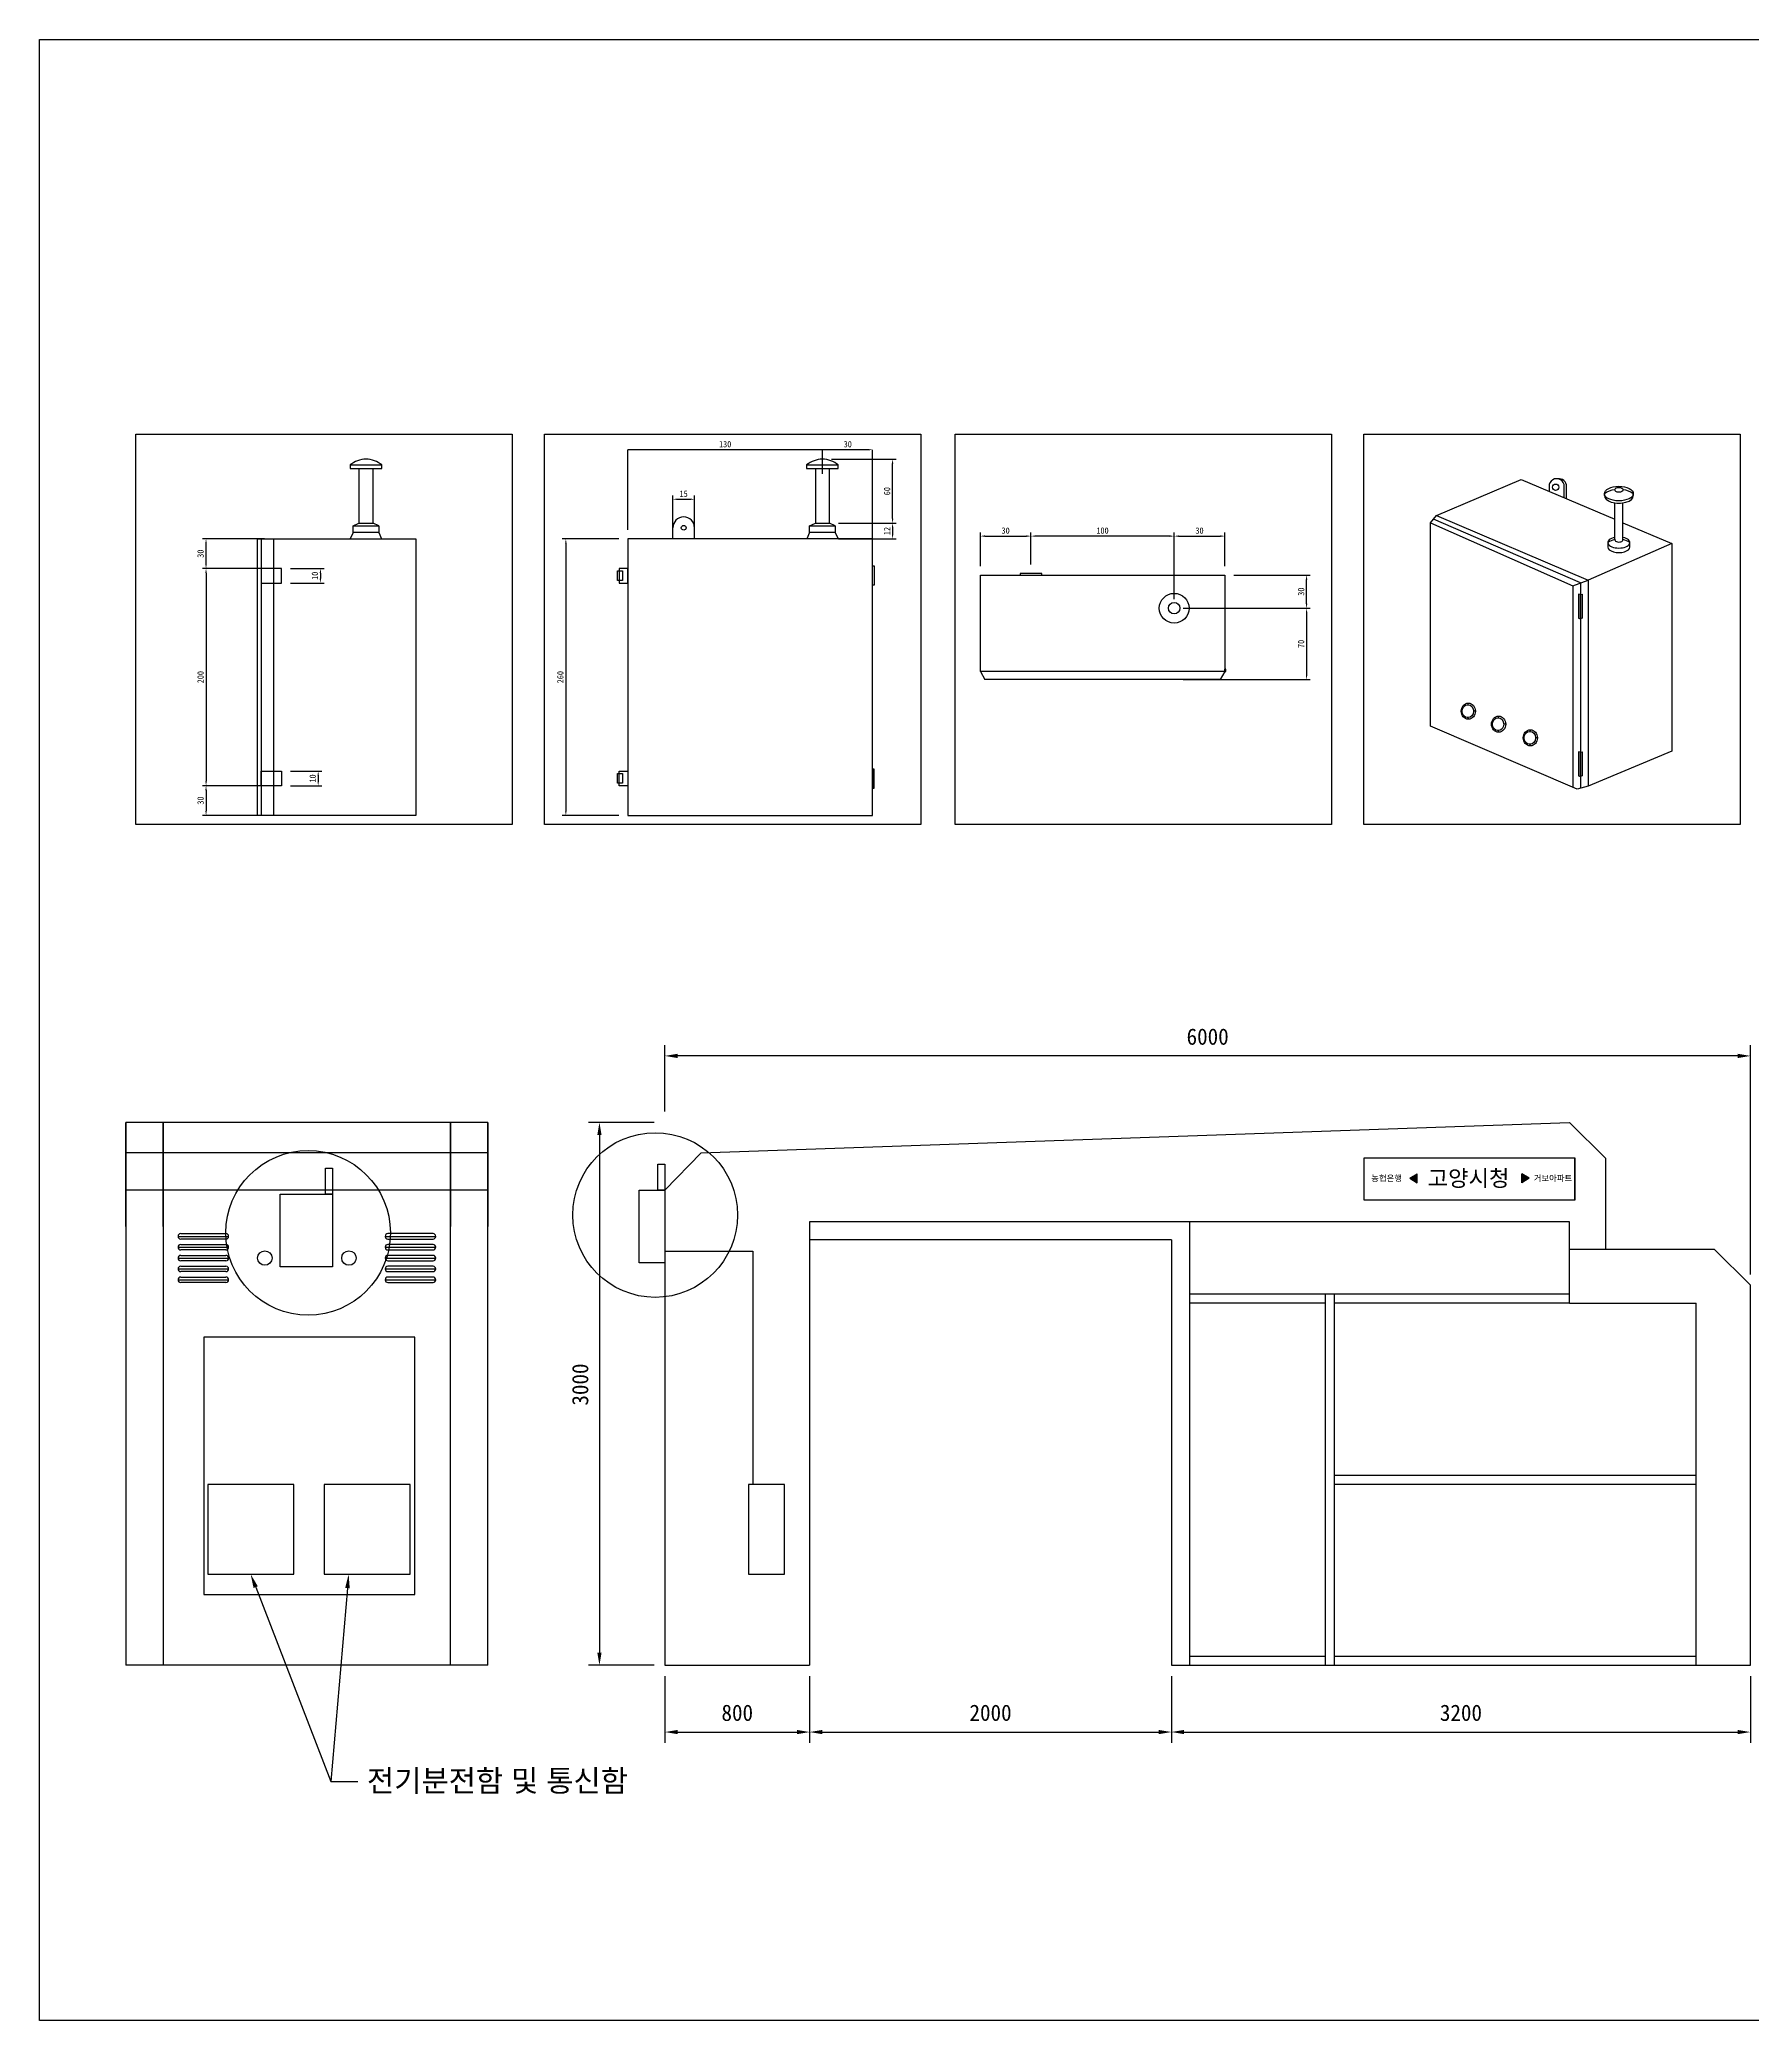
# Model space of a CAD drawing. Header units: millimetres. Extents: x -6 to 705, y -10 to 538.
# Drawn here: x -6 to 468, y -10 to 538 of the extents above; entities that cross this region are included whole.
import ezdxf
from ezdxf import colors
from ezdxf.entities.mleader import LeaderData, LeaderLine
from ezdxf.math import Vec2, Vec3

# ---------------------------------------------------------------- set-up
doc = ezdxf.new("R2010")
doc.units = ezdxf.units.MM
doc.linetypes.add('HIDDEN', pattern=[9.525, 6.35, -3.175])
doc.layers.add('BORD', color=7, linetype='Continuous')
doc.styles.get("Standard").update_dxf_attribs({"font": 'GulimChe.ttf'})
doc.styles.add('STYL01', font='GulimChe.ttf')
doc.styles.add('style1', font='Gulim.ttf')

msp = doc.modelspace()

# ---------------------------------------------------------------- hatches: boundary and pattern name
h = msp.add_hatch(color=252)
h.dxf.hatch_style = 1
h.set_gradient(color1=(0, 0, 255), color2=(255, 255, 0), tint=1, name='CYLINDER')
h.paths.add_polyline_path([(375.1, 224.25), (373.11, 223.01), (375.1, 221.77)])
h = msp.add_hatch(color=252)
h.dxf.hatch_style = 1
h.set_gradient(color1=(0, 0, 255), color2=(255, 255, 0), tint=1, name='CYLINDER')
h.paths.add_polyline_path([(404.03, 221.77), (406.02, 223.01), (404.03, 224.25)])

# ---------------------------------------------------------------- linework, layer by layer
at = {"color": 252}
for p, q in [((167.19, 241.47), (167.19, 259.83)), ((467.19, 196.47), (467.19, 259.83)), ((463.69, 256.83), (170.69, 256.83)), ((18.25, 237.15), (18.25, 238.47)), ((18.25, 238.47), (18.25, 165.61)), ((18.25, 209.72), (18.25, 238.47)), ((118.25, 238.47), (18.25, 238.47)), ((28.55, 209.72), (28.55, 238.47)), ((28.55, 238.47), (28.55, 165.94)), ((107.95, 88.47), (107.95, 238.47)), ((107.95, 238.47), (107.95, 209.72)), ((118.25, 238.47), (118.25, 209.72)), ((118.25, 88.47), (118.25, 238.47)), ((164.19, 238.47), (146.1, 238.47)), ((177.19, 230.09), (417.19, 238.47)), ((427.19, 228.47), (417.19, 238.47)), ((118.25, 230.09), (18.25, 230.09)), ((149.1, 234.97), (149.1, 91.97)), ((167.19, 219.74), (177.19, 230.09)), ((418.69, 217.01), (418.69, 228.47)), ((427.19, 203.47), (427.19, 228.47)), ((118.25, 219.74), (18.25, 219.74)), ((167.19, 219.74), (167.19, 88.47)), ((373.11, 223.01), (375.1, 224.25)), ((373.11, 223.01), (375.1, 221.77)), ((375.1, 221.77), (375.1, 224.25)), ((404.03, 221.77), (404.03, 224.25)), ((406.02, 223.01), (404.03, 224.25)), ((406.02, 223.01), (404.03, 221.77)), ((417.19, 210.97), (207.19, 210.97)), ((207.19, 210.97), (207.19, 88.47)), ((307.19, 210.97), (207.19, 210.97)), ((312.19, 210.97), (312.19, 88.47)), ((417.19, 188.47), (417.19, 210.97)), ((32.63, 206.97), (46.63, 206.97)), ((32.63, 203.97), (46.63, 203.97)), ((33.38, 207.72), (45.88, 207.72)), ((45.88, 206.22), (33.38, 206.22)), ((33.38, 204.72), (45.88, 204.72)), ((45.88, 203.22), (33.38, 203.22)), ((89.87, 206.97), (103.87, 206.97)), ((89.87, 203.97), (103.87, 203.97)), ((103.12, 207.72), (90.62, 207.72)), ((90.62, 206.22), (103.12, 206.22)), ((103.12, 204.72), (90.62, 204.72)), ((90.62, 203.22), (103.12, 203.22)), ((167.19, 202.91), (191.45, 202.91)), ((191.45, 202.91), (191.45, 138.41)), ((307.19, 205.97), (207.19, 205.97)), ((307.19, 205.97), (307.19, 88.47)), ((417.19, 203.47), (457.19, 203.47)), ((457.19, 203.47), (467.19, 193.47)), ((32.63, 200.97), (46.63, 200.97)), ((32.63, 197.97), (46.63, 197.97)), ((33.38, 201.72), (45.88, 201.72)), ((45.88, 200.22), (33.38, 200.22)), ((33.38, 198.72), (45.88, 198.72)), ((45.88, 197.22), (33.38, 197.22)), ((89.87, 200.97), (103.87, 200.97)), ((89.87, 197.97), (103.87, 197.97)), ((103.12, 201.72), (90.62, 201.72)), ((90.62, 200.22), (103.12, 200.22)), ((103.12, 198.72), (90.62, 198.72)), ((90.62, 197.22), (103.12, 197.22)), ((32.63, 194.97), (46.63, 194.97)), ((33.38, 195.72), (45.88, 195.72)), ((45.88, 194.22), (33.38, 194.22)), ((89.87, 194.97), (103.87, 194.97)), ((103.12, 195.72), (90.62, 195.72)), ((90.62, 194.22), (103.12, 194.22)), ((467.19, 88.47), (467.19, 193.47)), ((417.19, 190.97), (312.19, 190.97)), ((349.69, 188.47), (312.19, 188.47)), ((349.69, 190.97), (349.69, 88.47)), ((352.19, 190.97), (352.19, 88.47)), ((417.19, 188.47), (352.19, 188.47)), ((417.19, 188.47), (452.19, 188.47)), ((452.19, 88.47), (452.19, 188.47)), ((18.25, 165.61), (18.25, 88.47)), ((28.55, 165.94), (28.55, 88.47)), ((352.19, 140.97), (452.19, 140.97)), ((352.19, 138.47), (452.19, 138.47)), ((118.25, 88.47), (18.25, 88.47)), ((164.19, 88.47), (146.1, 88.47)), ((167.19, 88.47), (207.19, 88.47)), ((307.19, 88.47), (467.19, 88.47)), ((312.19, 90.97), (349.69, 90.97)), ((352.19, 90.97), (452.19, 90.97)), ((167.19, 85.47), (167.19, 67.02)), ((207.19, 85.47), (207.19, 67.02)), ((207.19, 85.47), (207.19, 67.02)), ((307.19, 85.47), (307.19, 67.02)), ((307.19, 85.47), (307.19, 67.02)), ((467.19, 85.47), (467.19, 67.02)), ((170.69, 70.02), (203.69, 70.02)), ((210.69, 70.02), (303.69, 70.02)), ((310.69, 70.02), (463.69, 70.02))]:
    msp.add_line(p, q, dxfattribs=at)
at = {"color": 7}
msp.add_lwpolyline([(705.24, -9.64), (-5.62, -9.64), (-5.62, 537.62), (705.24, 537.62)], close=True, dxfattribs=at)
for points in [[(360.35, 428.57), (464.34, 428.57), (464.34, 320.77), (360.35, 320.77)], [(75.32, 218.62), (73.39, 218.62), (73.39, 225.77), (75.32, 225.77)], [(167.19, 219.74), (165.26, 219.74), (165.26, 226.9), (167.19, 226.9)], [(160.05, 219.74), (167.19, 219.74), (167.19, 199.68), (160.05, 199.68)], [(60.87, 218.62), (75.32, 218.62), (75.32, 198.56), (60.87, 198.56)]]:
    msp.add_lwpolyline(points, close=True)
at = {"color": 252}
for points in [[(360.44, 228.63), (418.69, 228.63), (418.69, 217.01), (360.44, 217.01)], [(39.73, 108.05), (98.08, 108.05), (98.08, 179.15), (39.73, 179.15)]]:
    msp.add_lwpolyline(points, close=True, dxfattribs=at)
at = {"color": 252, "linetype": 'HIDDEN', "ltscale": 5}
for points in [[(40.83, 113.64), (64.6, 113.64), (64.6, 138.41), (40.83, 138.41)], [(73.05, 113.64), (96.82, 113.64), (96.82, 138.41), (73.05, 138.41)], [(190.31, 113.64), (200.29, 113.64), (200.29, 138.41), (190.31, 138.41)]]:
    msp.add_lwpolyline(points, close=True, dxfattribs=at)
at = {"color": 1}
for centre in [(164.51, 212.87), (68.58, 207.93)]:
    msp.add_circle(centre, 22.75, dxfattribs=at)
at = {"color": 252}
for centre in [(56.63, 200.97), (79.87, 200.97)]:
    msp.add_circle(centre, 2, dxfattribs=at)
for centre, start, end in [((33.38, 206.97), 90, 270), ((33.38, 203.97), 90, 270), ((45.88, 206.97), 270, 90), ((45.88, 203.97), 270, 90), ((90.62, 206.97), 90, 270), ((90.62, 203.97), 90, 270), ((103.12, 206.97), 270, 90), ((103.12, 203.97), 270, 90), ((33.38, 200.97), 90, 270), ((33.38, 197.97), 90, 270), ((45.88, 200.97), 270, 90), ((45.88, 197.97), 270, 90), ((90.62, 200.97), 90, 270), ((90.62, 197.97), 90, 270), ((103.12, 200.97), 270, 90), ((103.12, 197.97), 270, 90), ((33.38, 194.97), 90, 270), ((45.88, 194.97), 270, 90), ((90.62, 194.97), 90, 270), ((103.12, 194.97), 270, 90)]:
    msp.add_arc(centre, 0.75, start, end, dxfattribs=at)
for points in [[(170.69, 257.41), (170.69, 256.24), (167.19, 256.83)], [(463.69, 257.41), (463.69, 256.24), (467.19, 256.83)], [(148.52, 234.97), (149.69, 234.97), (149.1, 238.47)], [(148.52, 91.97), (149.69, 91.97), (149.1, 88.47)], [(170.69, 70.6), (170.69, 69.44), (167.19, 70.02)], [(203.69, 70.6), (203.69, 69.44), (207.19, 70.02)], [(210.69, 70.6), (210.69, 69.44), (207.19, 70.02)], [(303.69, 70.6), (303.69, 69.44), (307.19, 70.02)], [(310.69, 70.6), (310.69, 69.44), (307.19, 70.02)], [(463.69, 70.6), (463.69, 69.44), (467.19, 70.02)]]:
    msp.add_solid(points, dxfattribs=at)
at = {"layer": 'BORD', "color": 1}
for p, q in [((156.98, 402.19), (156.98, 424.31)), ((210.72, 424.31), (156.98, 424.31)), ((223.33, 424.31), (210.72, 424.31)), ((210.72, 417.63), (210.72, 424.31)), ((213.22, 421.71), (231.12, 421.71)), ((169.38, 402.19), (169.38, 411.63)), ((170.63, 410.63), (174.13, 410.63)), ((175.38, 402.19), (175.38, 411.63)), ((56.55, 399.69), (39.38, 399.69)), ((154.48, 399.69), (138.82, 399.69)), ((215.16, 404.02), (231.12, 404.02)), ((215.16, 399.69), (231.12, 399.69)), ((230.12, 402.77), (230.12, 400.94)), ((254.37, 392.17), (254.37, 401.44)), ((255.62, 400.44), (267.1, 400.44)), ((268.35, 392.64), (268.35, 401.44)), ((268.35, 392.64), (268.35, 401.44)), ((306.69, 400.44), (269.6, 400.44)), ((307.94, 383.02), (307.94, 401.44)), ((307.94, 383.02), (307.94, 401.44)), ((309.19, 400.44), (320.72, 400.44)), ((321.97, 392.17), (321.97, 401.44)), ((40.38, 392.74), (40.38, 398.44)), ((139.82, 398.44), (139.82, 324.53)), ((52.06, 391.49), (39.38, 391.49)), ((55.94, 391.49), (39.38, 391.49)), ((40.38, 390.24), (40.38, 332.73)), ((63.75, 391.49), (72.98, 391.49)), ((71.98, 390.24), (71.98, 388.73)), ((324.47, 389.67), (345.54, 389.67)), ((63.75, 387.48), (72.98, 387.48)), ((344.54, 381.77), (344.54, 388.42)), ((310.44, 380.52), (345.54, 380.52)), ((310.44, 380.52), (345.54, 380.52)), ((344.54, 379.27), (344.54, 362.06)), ((310.44, 360.81), (345.54, 360.81)), ((63.75, 335.49), (72.37, 335.49)), ((71.37, 334.24), (71.37, 332.73)), ((52.06, 331.48), (39.38, 331.48)), ((55.94, 331.48), (39.38, 331.48)), ((40.38, 330.23), (40.38, 324.53)), ((63.75, 331.48), (72.37, 331.48)), ((55.94, 323.28), (39.38, 323.28)), ((154.48, 323.28), (138.82, 323.28))]:
    msp.add_line(p, q, dxfattribs=at)
at = {"layer": 'BORD'}
for p, q in [((380.46, 406.1), (403.82, 416.08)), ((403.82, 416.08), (429.69, 405.09)), ((426.85, 411.66), (426.85, 412.27)), ((434.82, 411.58), (434.82, 412.19)), ((378.8, 404.15), (380.46, 406.1)), ((420.2, 387.51), (379.63, 405.12)), ((380.46, 406.1), (422.31, 388.26)), ((429.69, 399.57), (429.69, 409.64)), ((431.97, 399.48), (431.97, 409.64)), ((55.63, 399.69), (55.63, 323.28)), ((59.05, 399.69), (59.05, 323.28)), ((81.01, 401.48), (80.24, 399.69)), ((81.01, 403.25), (82.64, 404.02)), ((88.14, 403.25), (86.52, 404.02)), ((88.14, 401.48), (88.91, 399.69)), ((169.38, 399.69), (169.38, 402.75)), ((175.38, 399.69), (175.38, 402.75)), ((207.15, 401.48), (206.38, 399.69)), ((207.15, 403.25), (208.78, 404.02)), ((214.28, 403.25), (212.66, 404.02)), ((214.28, 401.48), (215.05, 399.69)), ((378.8, 347.94), (378.8, 404.15)), ((378.8, 404.15), (418.09, 386.75)), ((431.97, 404.12), (445.45, 398.39)), ((445.45, 398.39), (422.31, 388.26)), ((427.78, 398.66), (427.78, 397.42)), ((433.87, 397.42), (433.87, 398.65)), ((445.45, 398.39), (445.45, 341.02)), ((254.37, 389.67), (321.97, 389.67)), ((254.37, 363.06), (254.37, 389.67)), ((321.97, 389.67), (321.97, 363.06)), ((418.09, 386.75), (422.31, 388.26)), ((418.09, 386.75), (418.09, 331.07)), ((420.2, 387.51), (420.2, 330.79)), ((422.31, 388.26), (422.31, 331.36)), ((321.97, 363.06), (254.37, 363.06)), ((254.37, 363.06), (255.65, 360.81)), ((321.97, 363.06), (320.69, 360.81)), ((320.69, 360.81), (255.65, 360.81)), ((387.27, 352.07), (387.52, 352.07)), ((389.23, 354.29), (389.09, 353.85)), ((389.34, 349.84), (389.09, 350.29)), ((391.19, 352.07), (390.66, 352.07)), ((397.59, 350.7), (397.45, 350.26)), ((419.31, 330.55), (378.8, 347.94)), ((395.63, 348.48), (395.88, 348.48)), ((397.69, 346.26), (397.45, 346.7)), ((399.55, 348.48), (399.02, 348.48)), ((406.37, 346.93), (406.23, 346.49)), ((404.41, 344.71), (404.66, 344.71)), ((406.48, 342.49), (406.23, 342.93)), ((408.33, 344.71), (407.8, 344.71)), ((445.45, 341.02), (422.31, 331.36)), ((422.31, 331.36), (419.31, 330.55))]:
    msp.add_line(p, q, dxfattribs=at)
for points in [[(84.58, 420.1), (88.96, 420.1, 0.160343), (84.58, 421.71, 0.160343), (80.19, 420.1)], [(210.72, 420.1), (215.1, 420.1, 0.160343), (210.72, 421.71, 0.160343), (206.34, 420.1)]]:
    msp.add_lwpolyline(points, format="xyb", close=True, dxfattribs=at)
for points in [[(80.19, 420.1), (80.19, 419.08), (84.58, 419.08), (88.96, 419.08), (88.96, 420.1)], [(82.64, 419.02), (82.64, 404.02), (84.58, 404.02), (86.52, 404.02), (86.52, 419.02)], [(206.34, 420.1), (206.34, 419.08), (210.72, 419.08), (215.1, 419.08), (215.1, 420.1)], [(208.78, 419.02), (208.78, 404.02), (210.72, 404.02), (212.66, 404.02), (212.66, 419.02)]]:
    msp.add_lwpolyline(points, dxfattribs=at)
for points in [[(415.74, 411.02), (415.74, 414.14, 1.047869), (411.55, 414.09), (411.55, 412.8)], [(416.37, 410.75), (416.37, 414.14, 0.469729), (413.96, 416.28)]]:
    msp.add_lwpolyline(points, format="xyb", dxfattribs=at)
for points in [[(54.56, 399.69), (98.34, 399.69), (98.34, 323.28), (54.56, 323.28)], [(81.01, 403.25), (88.14, 403.25), (88.14, 401.48), (81.01, 401.48)], [(224.58, 399.69), (156.98, 399.69), (156.98, 323.28), (224.58, 323.28)], [(207.15, 403.25), (214.28, 403.25), (214.28, 401.48), (207.15, 401.48)], [(55.63, 387.48), (61.25, 387.48), (61.25, 391.49), (55.63, 391.49)], [(154.12, 390.81), (155.48, 390.81), (155.48, 388.16), (154.12, 388.16)], [(154.53, 387.48), (156.98, 387.48), (156.98, 391.49), (154.53, 391.49)], [(224.58, 392.2), (225.06, 392.2), (225.06, 386.88), (224.58, 386.88)], [(265.35, 389.67), (271.35, 389.67), (271.35, 390.14), (265.35, 390.14)], [(420.2, 384.27), (419.72, 384.44), (419.72, 377.78), (420.2, 377.57)], [(420.2, 384.27), (420.68, 384.44), (420.68, 377.78), (420.2, 377.57)], [(322.24, 363.68), (321.97, 363.68), (321.97, 363.06), (322.24, 363.06)], [(321.97, 363.06), (321.97, 363.06), (321.97, 363.68), (321.97, 363.68)], [(420.2, 340.71), (419.72, 340.87), (419.72, 334.21), (420.2, 334)], [(420.2, 340.71), (420.68, 340.87), (420.68, 334.21), (420.2, 334)], [(55.63, 335.49), (61.25, 335.49), (61.25, 331.48), (55.63, 331.48)], [(154.12, 334.81), (155.48, 334.81), (155.48, 332.16), (154.12, 332.16)], [(154.53, 335.49), (156.98, 335.49), (156.98, 331.48), (154.53, 331.48)], [(224.58, 330.76), (225.06, 330.76), (225.06, 336.09), (224.58, 336.09)]]:
    msp.add_lwpolyline(points, close=True, dxfattribs=at)
for centre, radius in [((172.38, 402.75), 0.653), ((307.94, 380.52), 4.11), ((307.94, 380.52), 1.59)]:
    msp.add_circle(centre, radius, dxfattribs=at)
for centre, radius, start, end in [((430, 408.29), 4.95, 93.6009, 129.5923), ((431.67, 408.29), 4.95, 50.4077, 86.3991), ((172.38, 402.75), 3, 0, 180), ((430.72, 394.56), 5.03, 101.8265, 125.6694), ((430.94, 394.56), 5.03, 54.3306, 78.1735)]:
    msp.add_arc(centre, radius, start, end, dxfattribs=at)
for centre, major_axis, ratio in [((413.36, 413.96), (0, 0.876), 0.957899), ((430.84, 412.19), (3.99, 0), 0.506321), ((430.84, 413.23), (1.14, 0), 0.587956), ((389.23, 352.07), (0, 2.23), 0.881861), ((389.09, 352.07), (0, 1.78), 0.881861), ((397.59, 348.48), (0, 2.23), 0.881861), ((397.45, 348.48), (0, 1.78), 0.881861), ((406.37, 344.71), (0, 2.23), 0.881861), ((406.23, 344.71), (0, 1.78), 0.881861)]:
    msp.add_ellipse(centre, major_axis=major_axis, ratio=ratio, dxfattribs=at)
for centre, major_axis, ratio, start_param, end_param in [((430.84, 411.58), (3.99, 0), 0.506321, 3.09992, 6.283185), ((430.83, 398.65), (3.04, 0), 0.498458, 1.951988, 7.469458), ((430.83, 399.48), (1.14, 0), 0.587956, 3.013132, 6.283185), ((430.83, 397.42), (3.04, 0), 0.498458, 3.141577, 6.283185)]:
    msp.add_ellipse(centre, major_axis=major_axis, ratio=ratio, start_param=start_param, end_param=end_param, dxfattribs=at)
at = {"layer": 'BORD', "color": 1}
for points in [[(158.23, 424.52), (158.23, 424.1), (156.98, 424.31)], [(209.47, 424.52), (209.47, 424.1), (210.72, 424.31)], [(211.97, 424.52), (211.97, 424.1), (210.72, 424.31)], [(223.33, 424.52), (223.33, 424.1), (224.58, 424.31)], [(229.91, 420.46), (230.33, 420.46), (230.12, 421.71)], [(170.63, 410.83), (170.63, 410.42), (169.38, 410.63)], [(174.13, 410.83), (174.13, 410.42), (175.38, 410.63)], [(40.17, 398.44), (40.58, 398.44), (40.38, 399.69)], [(139.61, 398.44), (140.03, 398.44), (139.82, 399.69)], [(229.91, 402.77), (230.33, 402.77), (230.12, 404.02)], [(229.91, 400.94), (230.33, 400.94), (230.12, 399.69)], [(255.62, 400.65), (255.62, 400.23), (254.37, 400.44)], [(267.1, 400.65), (267.1, 400.23), (268.35, 400.44)], [(269.6, 400.65), (269.6, 400.23), (268.35, 400.44)], [(306.69, 400.65), (306.69, 400.23), (307.94, 400.44)], [(309.19, 400.65), (309.19, 400.23), (307.94, 400.44)], [(320.72, 400.65), (320.72, 400.23), (321.97, 400.44)], [(40.17, 392.74), (40.58, 392.74), (40.38, 391.49)], [(40.17, 390.24), (40.58, 390.24), (40.38, 391.49)], [(71.78, 390.24), (72.19, 390.24), (71.98, 391.49)], [(71.78, 388.73), (72.19, 388.73), (71.98, 387.48)], [(344.33, 388.42), (344.74, 388.42), (344.54, 389.67)], [(344.33, 381.77), (344.74, 381.77), (344.54, 380.52)], [(344.33, 379.27), (344.74, 379.27), (344.54, 380.52)], [(344.33, 362.06), (344.74, 362.06), (344.54, 360.81)], [(71.17, 334.24), (71.58, 334.24), (71.37, 335.49)], [(40.17, 332.73), (40.58, 332.73), (40.38, 331.48)], [(40.17, 330.23), (40.58, 330.23), (40.38, 331.48)], [(71.17, 332.73), (71.58, 332.73), (71.37, 331.48)], [(40.17, 324.53), (40.58, 324.53), (40.38, 323.28)], [(139.61, 324.53), (140.03, 324.53), (139.82, 323.28)]]:
    msp.add_solid(points, dxfattribs=at)

# ---------------------------------------------------------------- texts
at = {"color": 252, "char_height": 4.5, "attachment_point": 5}
for s, insert in [('6000', (317.19, 262.13)), ('800', (187.19, 75.32)), ('2000', (257.19, 75.32)), ('3200', (387.19, 75.32))]:
    msp.add_mtext(s, dxfattribs=dict(at, insert=insert))
at = {"color": 252, "attachment_point": 1, "style": 'style1'}
for s, width, insert, char_height in [('고양시청', 519.1174, (378, 225.29), 4.5), ('농협은행', 210.5541, (362.39, 223.85), 1.65), ('거보아파트', 219.5793, (407.32, 223.85), 1.65)]:
    msp.add_mtext_dynamic_manual_height_columns(s, width=width, gutter_width=500, heights=[0], dxfattribs=dict(at, insert=insert, char_height=char_height))
at = {"color": 252, "insert": (143.8, 166.03), "char_height": 4.5, "attachment_point": 5, "rotation": 90}
msp.add_mtext('3000', dxfattribs=at)

# ---------------------------------------------------------------- leaders
at = {"color": 252}
ml = msp.add_multileader_mtext('Standard', dxfattribs=at)
ml.set_content('{\\fGulim|b0|i0|c129|p50;전기분전함 및 통신함}', color=252)
ml.set_leader_properties()
ml.build(insert=Vec2(0, 0))
ml.multileader.update_dxf_attribs({"dogleg_length": 150, "arrow_head_size": 3.85})
ctx = ml.context
ctx.base_point, ctx.char_height, ctx.arrow_head_size, ctx.landing_gap_size, ctx.plane_origin = Vec3(82.35, 56.36), 6, 3.85, 2.5, Vec3(52.71, 113.64)
notes = []
notes.append((ctx, [(0, (1, 1, 0), (74.85, 56.36), (1, 0), 7.5, [(0, [(52.71, 113.64)], 0, [])])]))
ctx.mtext.insert, ctx.mtext.flow_direction = Vec3(84.85, 59.57), 5
ml = msp.add_multileader_mtext('Standard', dxfattribs=at)
ml.set_content('', color=252)
ml.set_leader_properties()
ml.build(insert=Vec2(0, 0))
ml.multileader.update_dxf_attribs({"dogleg_length": 150, "arrow_head_size": 3.85})
ctx = ml.context
ctx.base_point, ctx.char_height, ctx.arrow_head_size, ctx.landing_gap_size, ctx.plane_origin = Vec3(82.35, 56.36), 6, 3.85, 2.5, Vec3(73.05, 113.64)
notes.append((ctx, [(0, (1, 1, 0), (74.85, 56.36), (1, 0), 7.5, [(0, [(79.79, 113.64)], 0, [])])]))
ctx.mtext.insert, ctx.mtext.flow_direction = Vec3(84.85, 59.36), 5
for ctx, leaders in notes:
    for number, flags, end, landing, length, lines in leaders:
        leader = LeaderData()
        leader.index, (leader.has_last_leader_line, leader.has_dogleg_vector, leader.attachment_direction) = number, flags
        leader.last_leader_point, leader.dogleg_vector, leader.dogleg_length = Vec3(end), Vec3(landing), length
        for number, points, colour, breaks in lines:
            line = LeaderLine()
            line.index, line.vertices, line.color, line.breaks = number, Vec3.list(points), colors.encode_raw_color(colour), breaks
            leader.lines.append(line)
        ctx.leaders.append(leader)

# ---------------------------------------------------------------- next in the draw order: texts
at = {"layer": 'BORD', "char_height": 1.75, "attachment_point": 5, "style": 'STYL01', "bg_fill": 3, "box_fill_scale": 1.25, "bg_fill_color": 256, "bg_fill_true_color": 13158600, "bg_fill_transparency": 0}
for s, insert in [('\\A1;130', (183.85, 425.83)), ('\\A1;30', (217.73, 425.83)), ('\\A1;15', (172.38, 412.15)), ('\\A1;30', (261.36, 401.96)), ('\\A1;100', (288.14, 401.96)), ('\\A1;30', (314.95, 401.96))]:
    msp.add_mtext(s, dxfattribs=dict(at, insert=insert))
at = {"layer": 'BORD', "char_height": 1.75, "attachment_point": 5, "rotation": 90, "style": 'STYL01', "bg_fill": 3, "box_fill_scale": 1.25, "bg_fill_color": 256, "bg_fill_true_color": 13158600, "bg_fill_transparency": 0}
for s, insert in [('\\A1;12', (228.6, 401.85)), ('\\A1;30', (38.86, 395.59)), ('\\A1;10', (70.46, 389.48)), ('\\A1;30', (343.02, 385.09)), ('\\A1;70', (343.02, 370.66)), ('\\A1;200', (38.86, 361.48)), ('\\A1;260', (138.3, 361.48)), ('\\A1;10', (69.85, 333.49)), ('\\A1;30', (38.86, 327.38))]:
    msp.add_mtext(s, dxfattribs=dict(at, insert=insert))

# ---------------------------------------------------------------- next in the draw order: linework, layer by layer
for points in [[(20.99, 428.57), (124.98, 428.57), (124.98, 320.77), (20.99, 320.77)], [(247.39, 428.57), (351.39, 428.57), (351.39, 320.77), (247.39, 320.77)]]:
    msp.add_lwpolyline(points, close=True)
at = {"layer": 'BORD', "color": 1}
for p, q in [((230.12, 405.27), (230.12, 420.46)), ((215.16, 404.02), (231.12, 404.02))]:
    msp.add_line(p, q, dxfattribs=at)
msp.add_solid([(229.91, 405.27), (230.33, 405.27), (230.12, 404.02)], dxfattribs=at)

# ---------------------------------------------------------------- next in the draw order: texts
at = {"layer": 'BORD', "insert": (228.6, 412.86), "char_height": 1.75, "attachment_point": 5, "rotation": 90, "style": 'STYL01', "bg_fill": 3, "box_fill_scale": 1.25, "bg_fill_color": 256, "bg_fill_true_color": 13158600, "bg_fill_transparency": 0}
msp.add_mtext('\\A1;60', dxfattribs=at)

# ---------------------------------------------------------------- next in the draw order: linework, layer by layer
msp.add_lwpolyline([(133.94, 428.57), (237.94, 428.57), (237.94, 320.77), (133.94, 320.77)], close=True)
at = {"layer": 'BORD', "color": 1}
msp.add_line((224.58, 399.69), (224.58, 424.31), dxfattribs=at)

doc.saveas('drawing.dxf')
